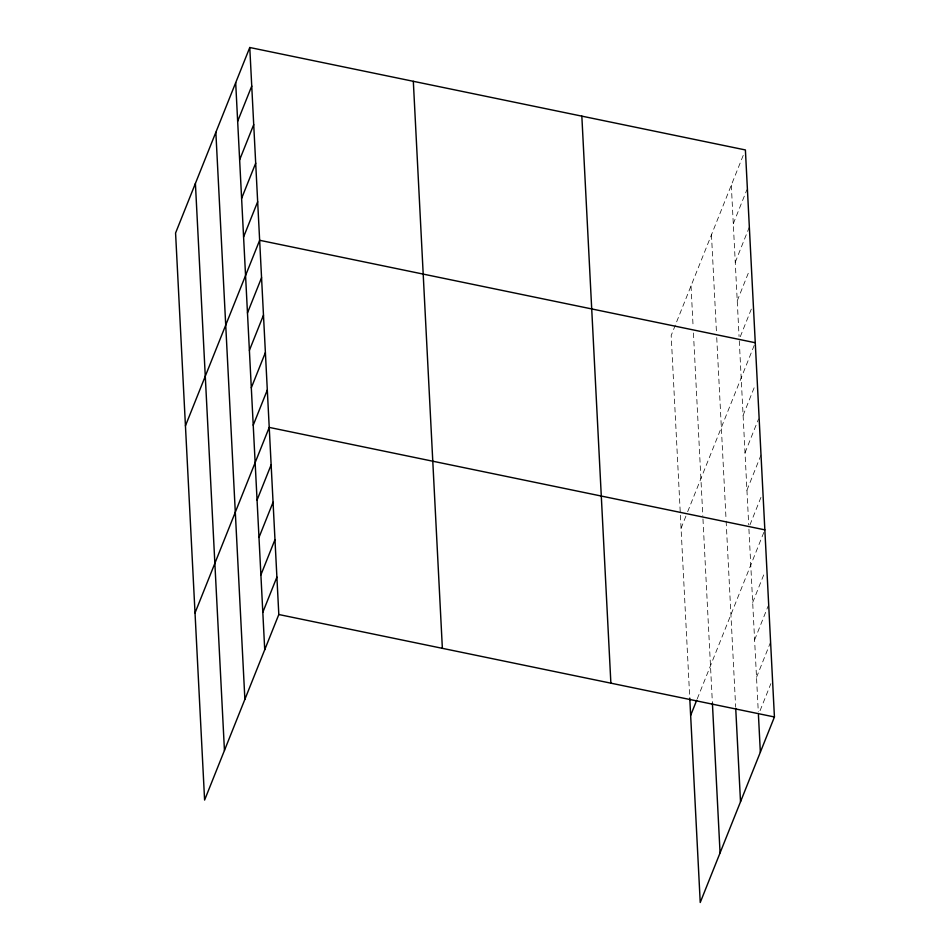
<?xml version="1.0" encoding="UTF-8"?>
<svg xmlns="http://www.w3.org/2000/svg" width="950" height="950" viewBox="0 0 950 950"><rect width="100%" height="100%" fill="white"/><g stroke="black" fill="none" stroke-linecap="round" stroke-linejoin="round"><path stroke-width="0.71" stroke-dasharray="4.75 3.56" d="M743.221 155.373L671.187 335.481L689.688 696.671M733.281 223.725L746.831 189.857M735.252 262.283L749.336 227.062M737.236 300.841L749.146 271.035M740.288 336.68L751.664 308.239M681.067 528.259L687.123 513.107M687.669 511.729L755.262 342.736M743.102 415.376L755.012 385.581M745.014 452.794L758.563 418.938M746.938 490.224L761.021 455.003M749.93 524.934L761.306 496.494M697.252 698.844L764.845 529.851M752.685 602.49L764.596 572.696M754.597 639.92L768.146 606.053M756.521 677.338L770.604 642.129M760.059 710.695L770.889 683.608M731.31 185.167L739.064 336.537M739.278 340.824L748.707 524.768M748.921 529.091L758.29 711.883M711.467 234.769L716.443 331.871M716.739 337.582L726.061 519.674M726.133 521.111L735.644 706.788M691.03 285.879L693.144 327.287M693.441 332.999L702.822 516.087M702.964 518.961L712.405 703.202"/><path stroke-width="1.43" d="M249.767 47.5L175.572 233.023L204.606 800.054L278.813 614.519L249.767 47.5L745.394 149.946L774.428 716.977L700.233 902.5L689.759 698.107M237.666 121.268L251.75 86.058M239.638 159.826L253.721 124.616M241.609 198.384L255.692 163.174M243.592 236.942L257.676 201.732M185.44 425.814L259.647 240.291L755.262 342.736M247.475 312.93L261.559 277.709M249.399 350.348L263.483 315.139M251.311 387.778L265.394 352.557M253.223 425.196L267.318 389.987M195.023 612.928L269.23 427.405L764.845 529.851M257.058 500.044L271.142 464.835M258.982 537.462L273.066 502.253M260.894 574.893L274.978 539.671M262.806 612.311L276.901 577.101M690.65 715.386L696.706 700.221M278.813 614.519L774.428 716.977M758.432 714.768L760.344 752.186M735.716 708.237L740.513 801.788M712.405 703.202L720.064 852.898M581.839 116.138L610.874 683.169M413.321 81.308L442.367 648.328M235.683 82.709L264.729 649.741M215.852 132.323L244.886 699.342M195.403 183.421L224.449 750.453"/></g></svg>
